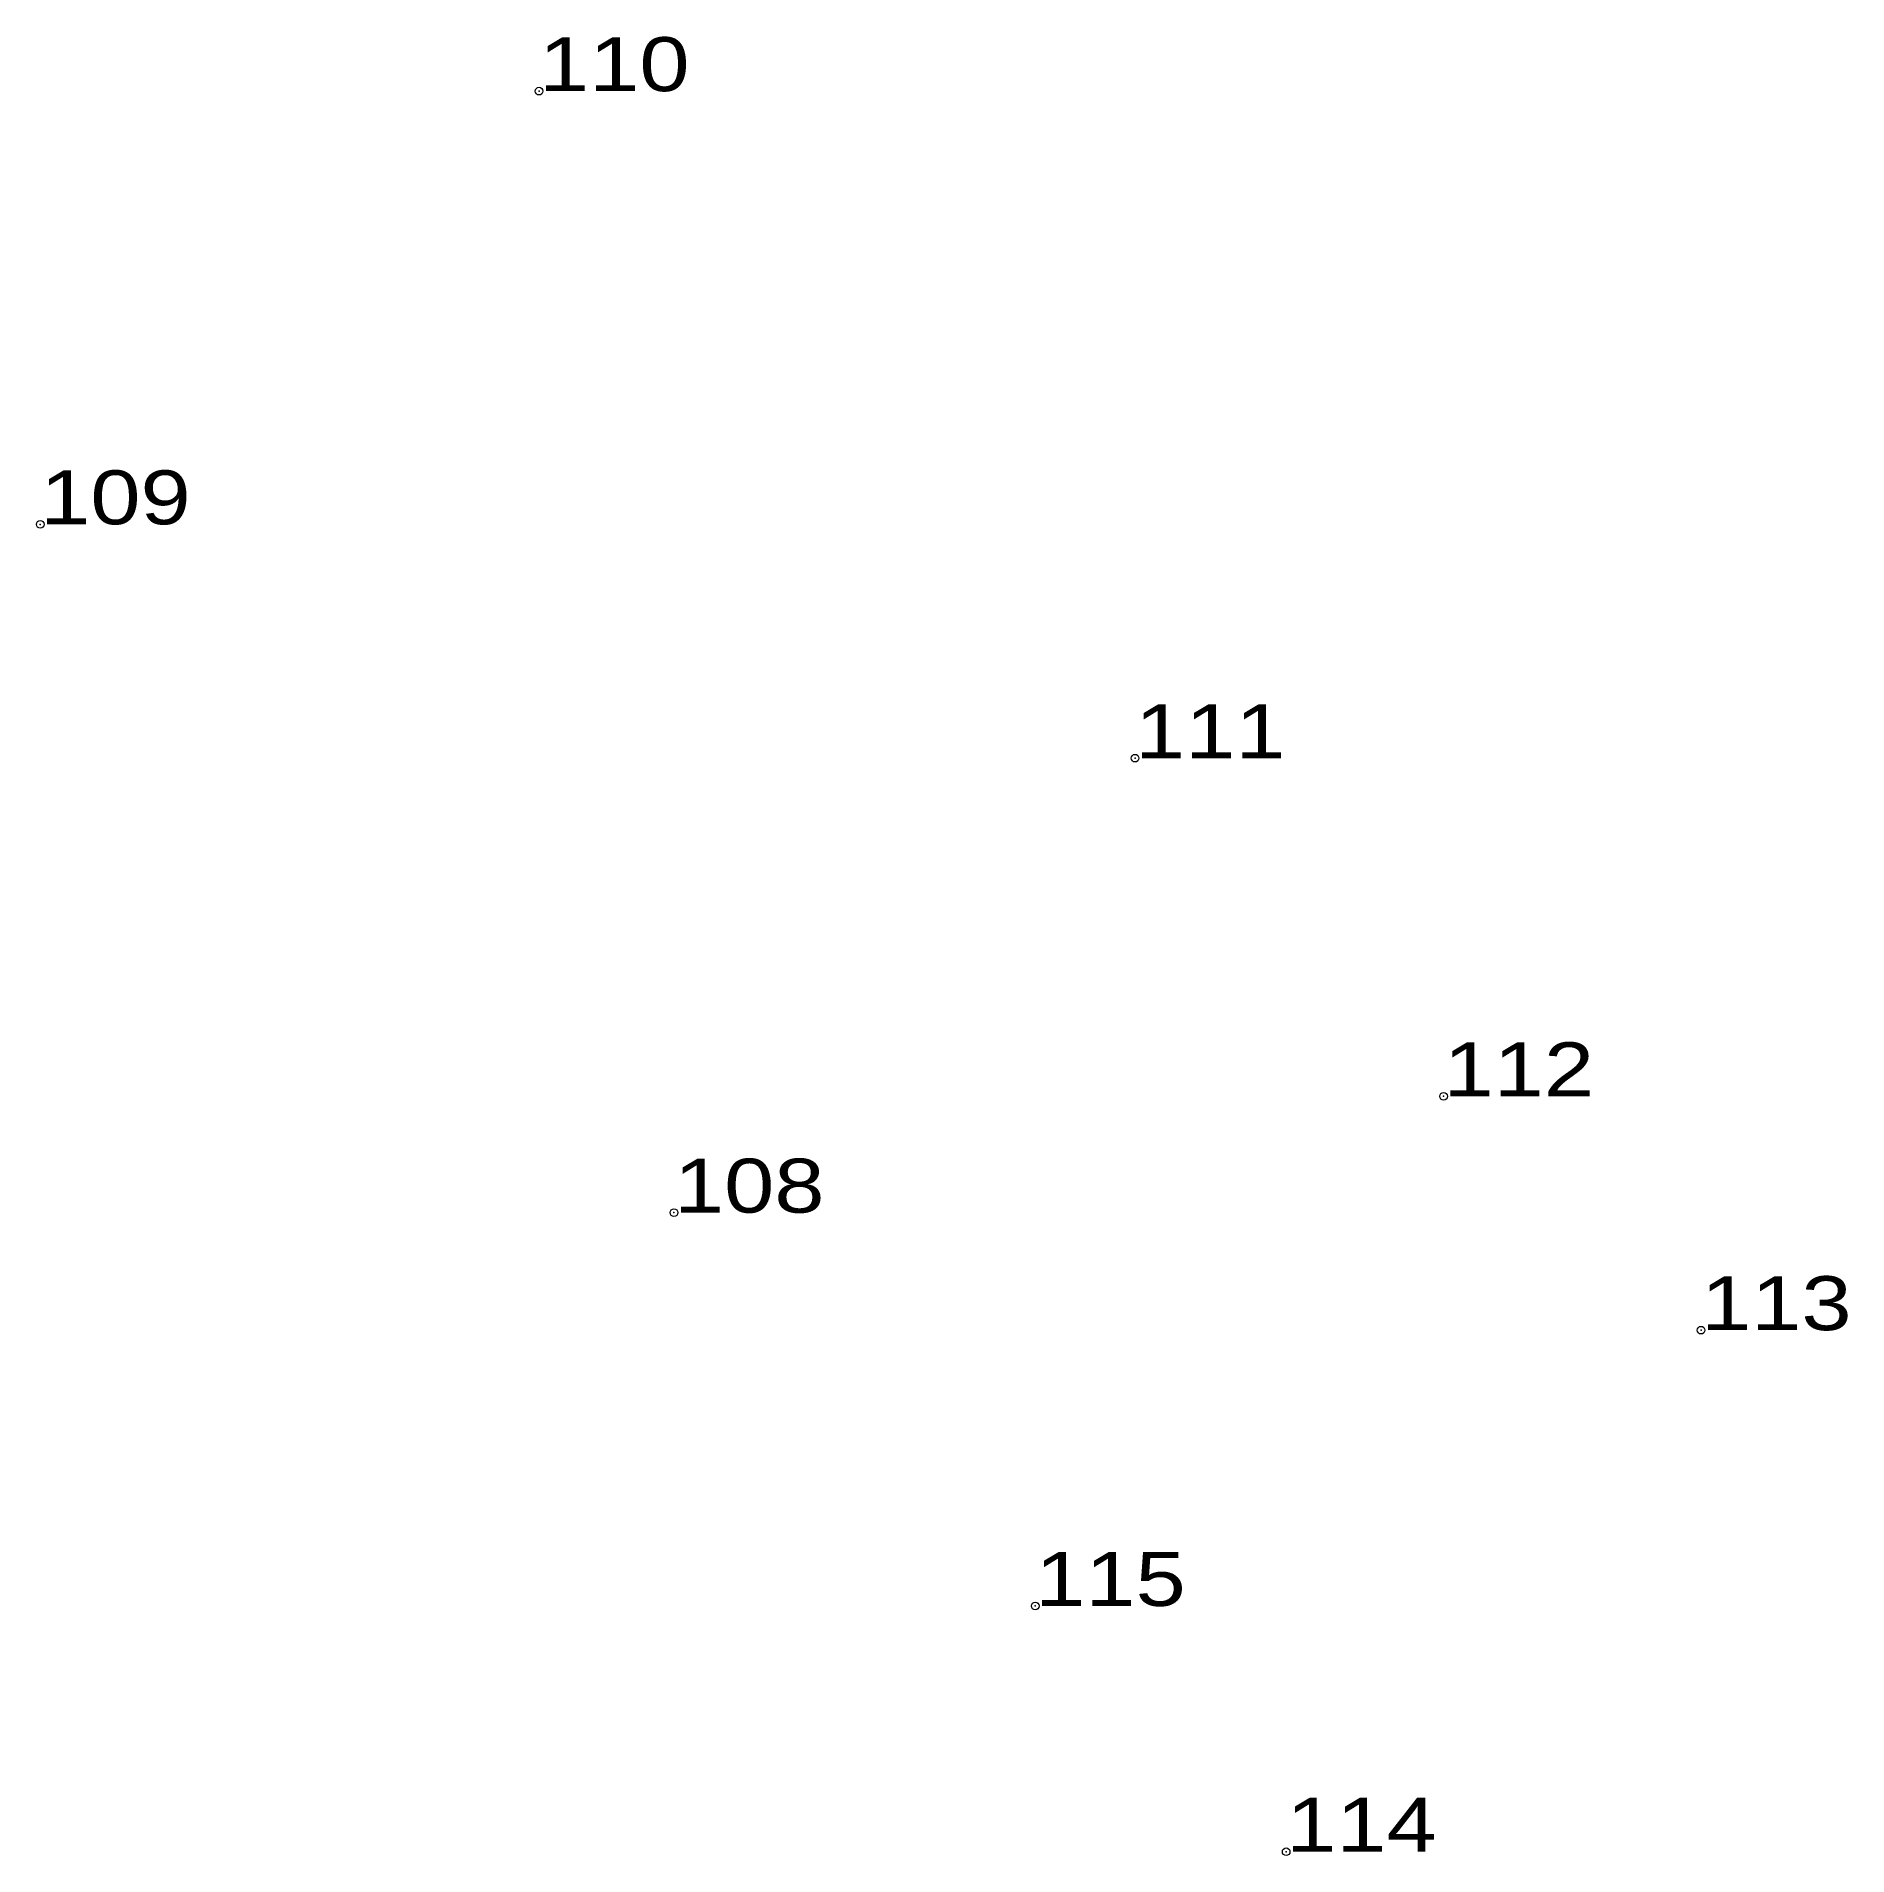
# Model space of a CAD drawing. Header units: metres. Extents: x 545555 to 546339, y 1836670 to 1837509.
# Drawn here: x 545554.7 to 545615.1, y 1836670.5 to 1836731.2 of the extents above.
import ezdxf

# ---------------------------------------------------------------- set-up
doc = ezdxf.new("R2010")
doc.units = ezdxf.units.M
doc.header["$LTSCALE"] = 0.51
doc.header["$PDMODE"] = 32
doc.header["$PDSIZE"] = 0.255
doc.layers.add('12', color=7, linetype='Continuous')
doc.layers.add('7', color=7, linetype='Continuous', lineweight=13)

msp = doc.modelspace()

# ---------------------------------------------------------------- linework, layer by layer
at = {"layer": '7'}
for p in [(545571.44, 1836729.33), (545554.8, 1836714.88), (545591.32, 1836707.08), (545601.61, 1836695.8), (545575.94, 1836691.92), (545610.2, 1836688), (545587.99, 1836678.8), (545596.36, 1836670.6)]:
    msp.add_point(p, dxfattribs=at)

# ---------------------------------------------------------------- texts
at = {"layer": '12', "width": 1.25}
for s, p in [('110', (545571.44, 1836729.33)), ('109', (545554.8, 1836714.88)), ('111', (545591.32, 1836707.08)), ('112', (545601.61, 1836695.8)), ('108', (545575.94, 1836691.92)), ('113', (545610.2, 1836688)), ('115', (545587.99, 1836678.8)), ('114', (545596.36, 1836670.6))]:
    msp.add_text(s, height=1.8, dxfattribs=at).set_placement(p)

doc.saveas('drawing.dxf')
